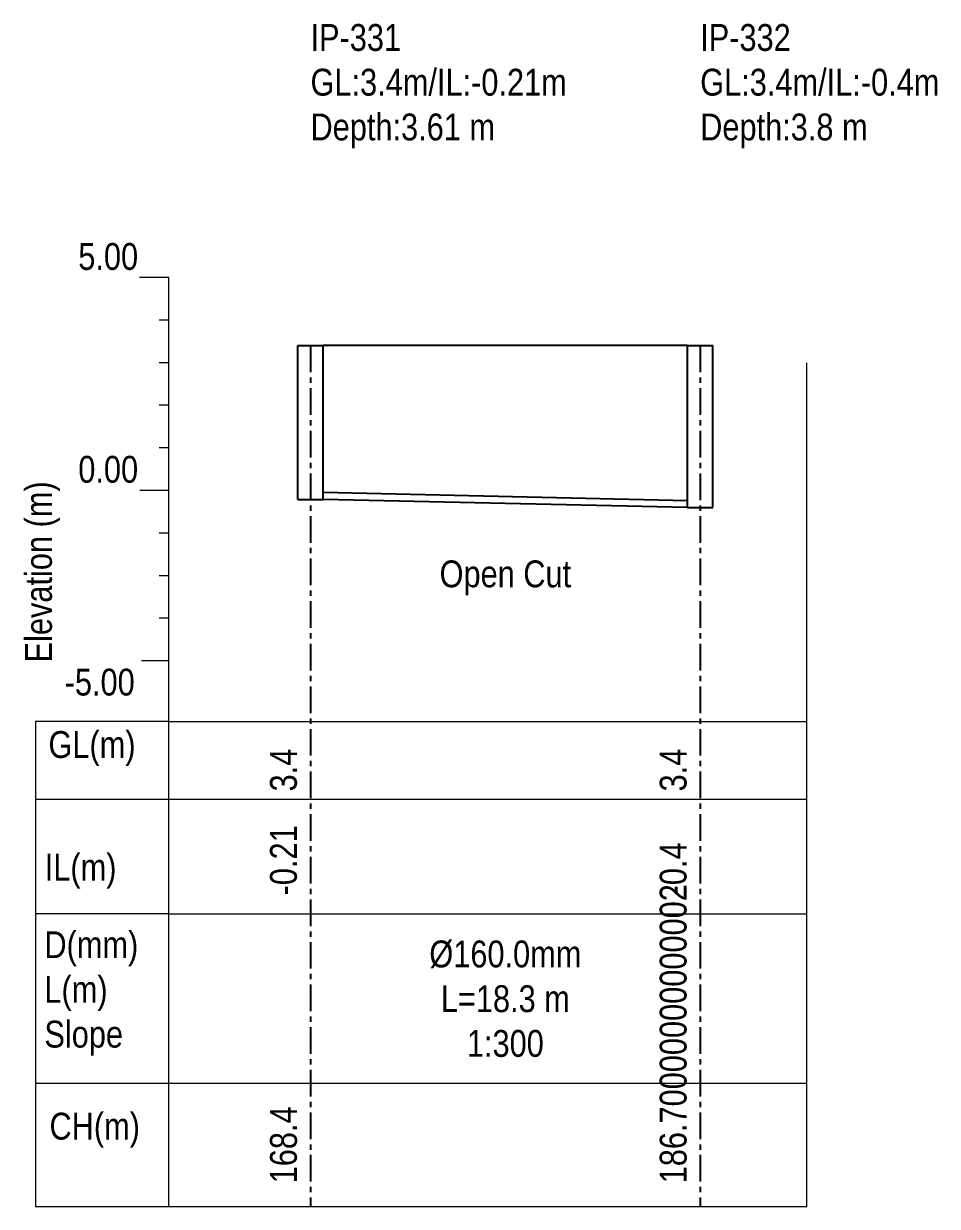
# Model space of a CAD drawing. Header units: metres. Extents: x -765 to 8035, y -99 to 211.
# Drawn here: x 6486.5 to 6529.4, y -33.6 to 21.9 of the extents above; entities that cross this region are included whole.
import ezdxf

# ---------------------------------------------------------------- set-up
doc = ezdxf.new("R2010")
doc.units = ezdxf.units.M
doc.header["$MEASUREMENT"] = 0
doc.linetypes.add('CENTER', pattern=[2, 1.25, -0.25, 0.25, -0.25])
for name, color, linetype in [('ANNOTATION', 7, 'Continuous'), ('GROUND_ELEVATION', 7, 'Continuous'), ('lines', 7, 'Continuous'), ('PDF_Text', 7, 'Continuous'), ('Profile Manhole', 7, 'Continuous')]:
    doc.layers.add(name, color=color, linetype=linetype)
doc.layers.add('PDF_PDF2_Geometry', color=7, linetype='Continuous', lineweight=9, true_color=0xababab)
doc.layers.add('SM_PP_GRIDTEXT', color=7, linetype='Continuous', lineweight=5)
doc.styles.add('ALL', font='swissc.ttf')

# ---------------------------------------------------------------- blocks, each defined once
blk = doc.blocks.new('template')
at = {"layer": 'PDF_PDF2_Geometry'}
blk.add_line((0, 24.611), (0, 43.611), dxfattribs=at)
at = {"layer": 'SM_PP_GRIDTEXT'}
for p, q in [((0, 43.611), (-1.388, 43.611)), ((0, 0), (0, 43.611)), ((0, 41.611), (-0.456, 41.611)), ((0, 39.611), (-0.456, 39.611)), ((0, 37.611), (-0.456, 37.611)), ((0, 35.611), (-0.456, 35.611)), ((0, 33.611), (-1.373, 33.611)), ((0, 31.611), (-0.456, 31.611)), ((0, 29.611), (-0.456, 29.611)), ((0, 27.611), (-0.456, 27.611)), ((0, 25.611), (-1.298, 25.611)), ((-6.276, 22.765), (-6.276, 0)), ((0, 22.765), (-6.276, 22.765)), ((-6.276, 19.123), (0, 19.123)), ((0, 13.733), (-6.276, 13.733)), ((-6.276, 0), (0, 0))]:
    blk.add_line(p, q, dxfattribs=at)
blk.add_lwpolyline([(-6.276, 5.778), (0, 5.778)], dxfattribs=at)
at = {"layer": 'PDF_Text', "char_height": 1.26, "attachment_point": 7, "style": 'ALL'}
for s, insert in [('5.00', (-4.258, 43.95)), ('0.00', (-4.258, 33.958)), ('-5.00', (-4.898, 23.966)), ('GL(m)', (-5.66, 20.673)), ('IL(m)', (-5.833, 14.914)), ('CH(m)', (-5.611, 2.756))]:
    blk.add_mtext(s, dxfattribs=dict(at, insert=insert))
at = {"layer": 'PDF_Text', "insert": (-5.119, 25.538), "char_height": 1.25996, "attachment_point": 7, "rotation": 90, "style": 'ALL'}
blk.add_mtext('Elevation (m)', dxfattribs=at)
at = {"layer": 'PDF_Text', "insert": (-5.85, 7.075), "char_height": 1.25996, "width": 12.5671, "attachment_point": 7, "style": 'ALL'}
blk.add_mtext('D(mm)\\P\\pt2.51992;L(m)\\P\\ptz;Slope', dxfattribs=at)

msp = doc.modelspace()

# ---------------------------------------------------------------- linework, layer by layer
for p, q in [((6517.7, -0.48), (6500.6, -0.1)), ((6517.7, -0.8), (6500.6, -0.42))]:
    msp.add_line(p, q)
at = {"layer": 'GROUND_ELEVATION', "color": 3}
msp.add_line((6517.7, 6.8), (6500.6, 6.8), dxfattribs=at)
at = {"layer": 'lines', "color": 8, "linetype": 'CENTER'}
for p, q in [((6500, 6.8), (6500, -33.61)), ((6518.3, 6.8), (6518.3, -33.61))]:
    msp.add_line(p, q, dxfattribs=at)
at = {"layer": 'Profile Manhole'}
for p, q in [((6499.4, -0.42), (6499.4, 6.8)), ((6499.4, 6.8), (6500.6, 6.8)), ((6500.6, -0.42), (6500.6, 6.8)), ((6517.7, -0.8), (6517.7, 6.8)), ((6517.7, 6.8), (6518.9, 6.8)), ((6518.9, -0.8), (6518.9, 6.8)), ((6499.4, -0.42), (6500.6, -0.42)), ((6517.7, -0.8), (6518.9, -0.8))]:
    msp.add_line(p, q, dxfattribs=at)
at = {"layer": 'SM_PP_GRIDTEXT'}
for p, q in [((6523.3, -33.6108), (6523.3, 6)), ((6493.3543, -10.8458), (6523.3, -10.8458)), ((6493.3543, -14.4882), (6523.3, -14.4882)), ((6493.3543, -19.878), (6523.3, -19.878)), ((6493.3543, -27.8324), (6523.3, -27.8324)), ((6493.3543, -33.6108), (6523.3, -33.6108))]:
    msp.add_line(p, q, dxfattribs=at)

# ---------------------------------------------------------------- block references
msp.add_blockref('template', (6493.3543, -33.6108))

# ---------------------------------------------------------------- texts
at = {"layer": 'ANNOTATION', "color": 7, "char_height": 1.26, "style": 'ALL'}
for s, insert, attachment_point in [('IP-331\\PGL:3.4m/IL:-0.21m\\PDepth:3.61 m', (6500, 21.9), 1), ('IP-332\\PGL:3.4m/IL:-0.4m\\PDepth:3.8 m', (6518.3, 21.9), 1), ('Open Cut', (6509.15, -3.285), 2), ('Ø160.0mm\\PL=18.3 m\\P1:300', (6509.15, -21.13), 2)]:
    msp.add_mtext(s, dxfattribs=dict(at, insert=insert, attachment_point=attachment_point))
at = {"layer": 'PDF_Text', "color": 7, "style": 'ALL'}
for s, p in [('3.4', (6499.36, -14.13)), ('3.4', (6517.66, -14.13)), ('-0.21', (6499.36, -19.01)), ('-0.4', (6517.66, -19.01)), ('186.70000000000002', (6517.66, -32.53)), ('168.4', (6499.36, -32.53))]:
    msp.add_text(s, height=1.26, rotation=90, dxfattribs=at).set_placement(p)

doc.saveas('drawing.dxf')
